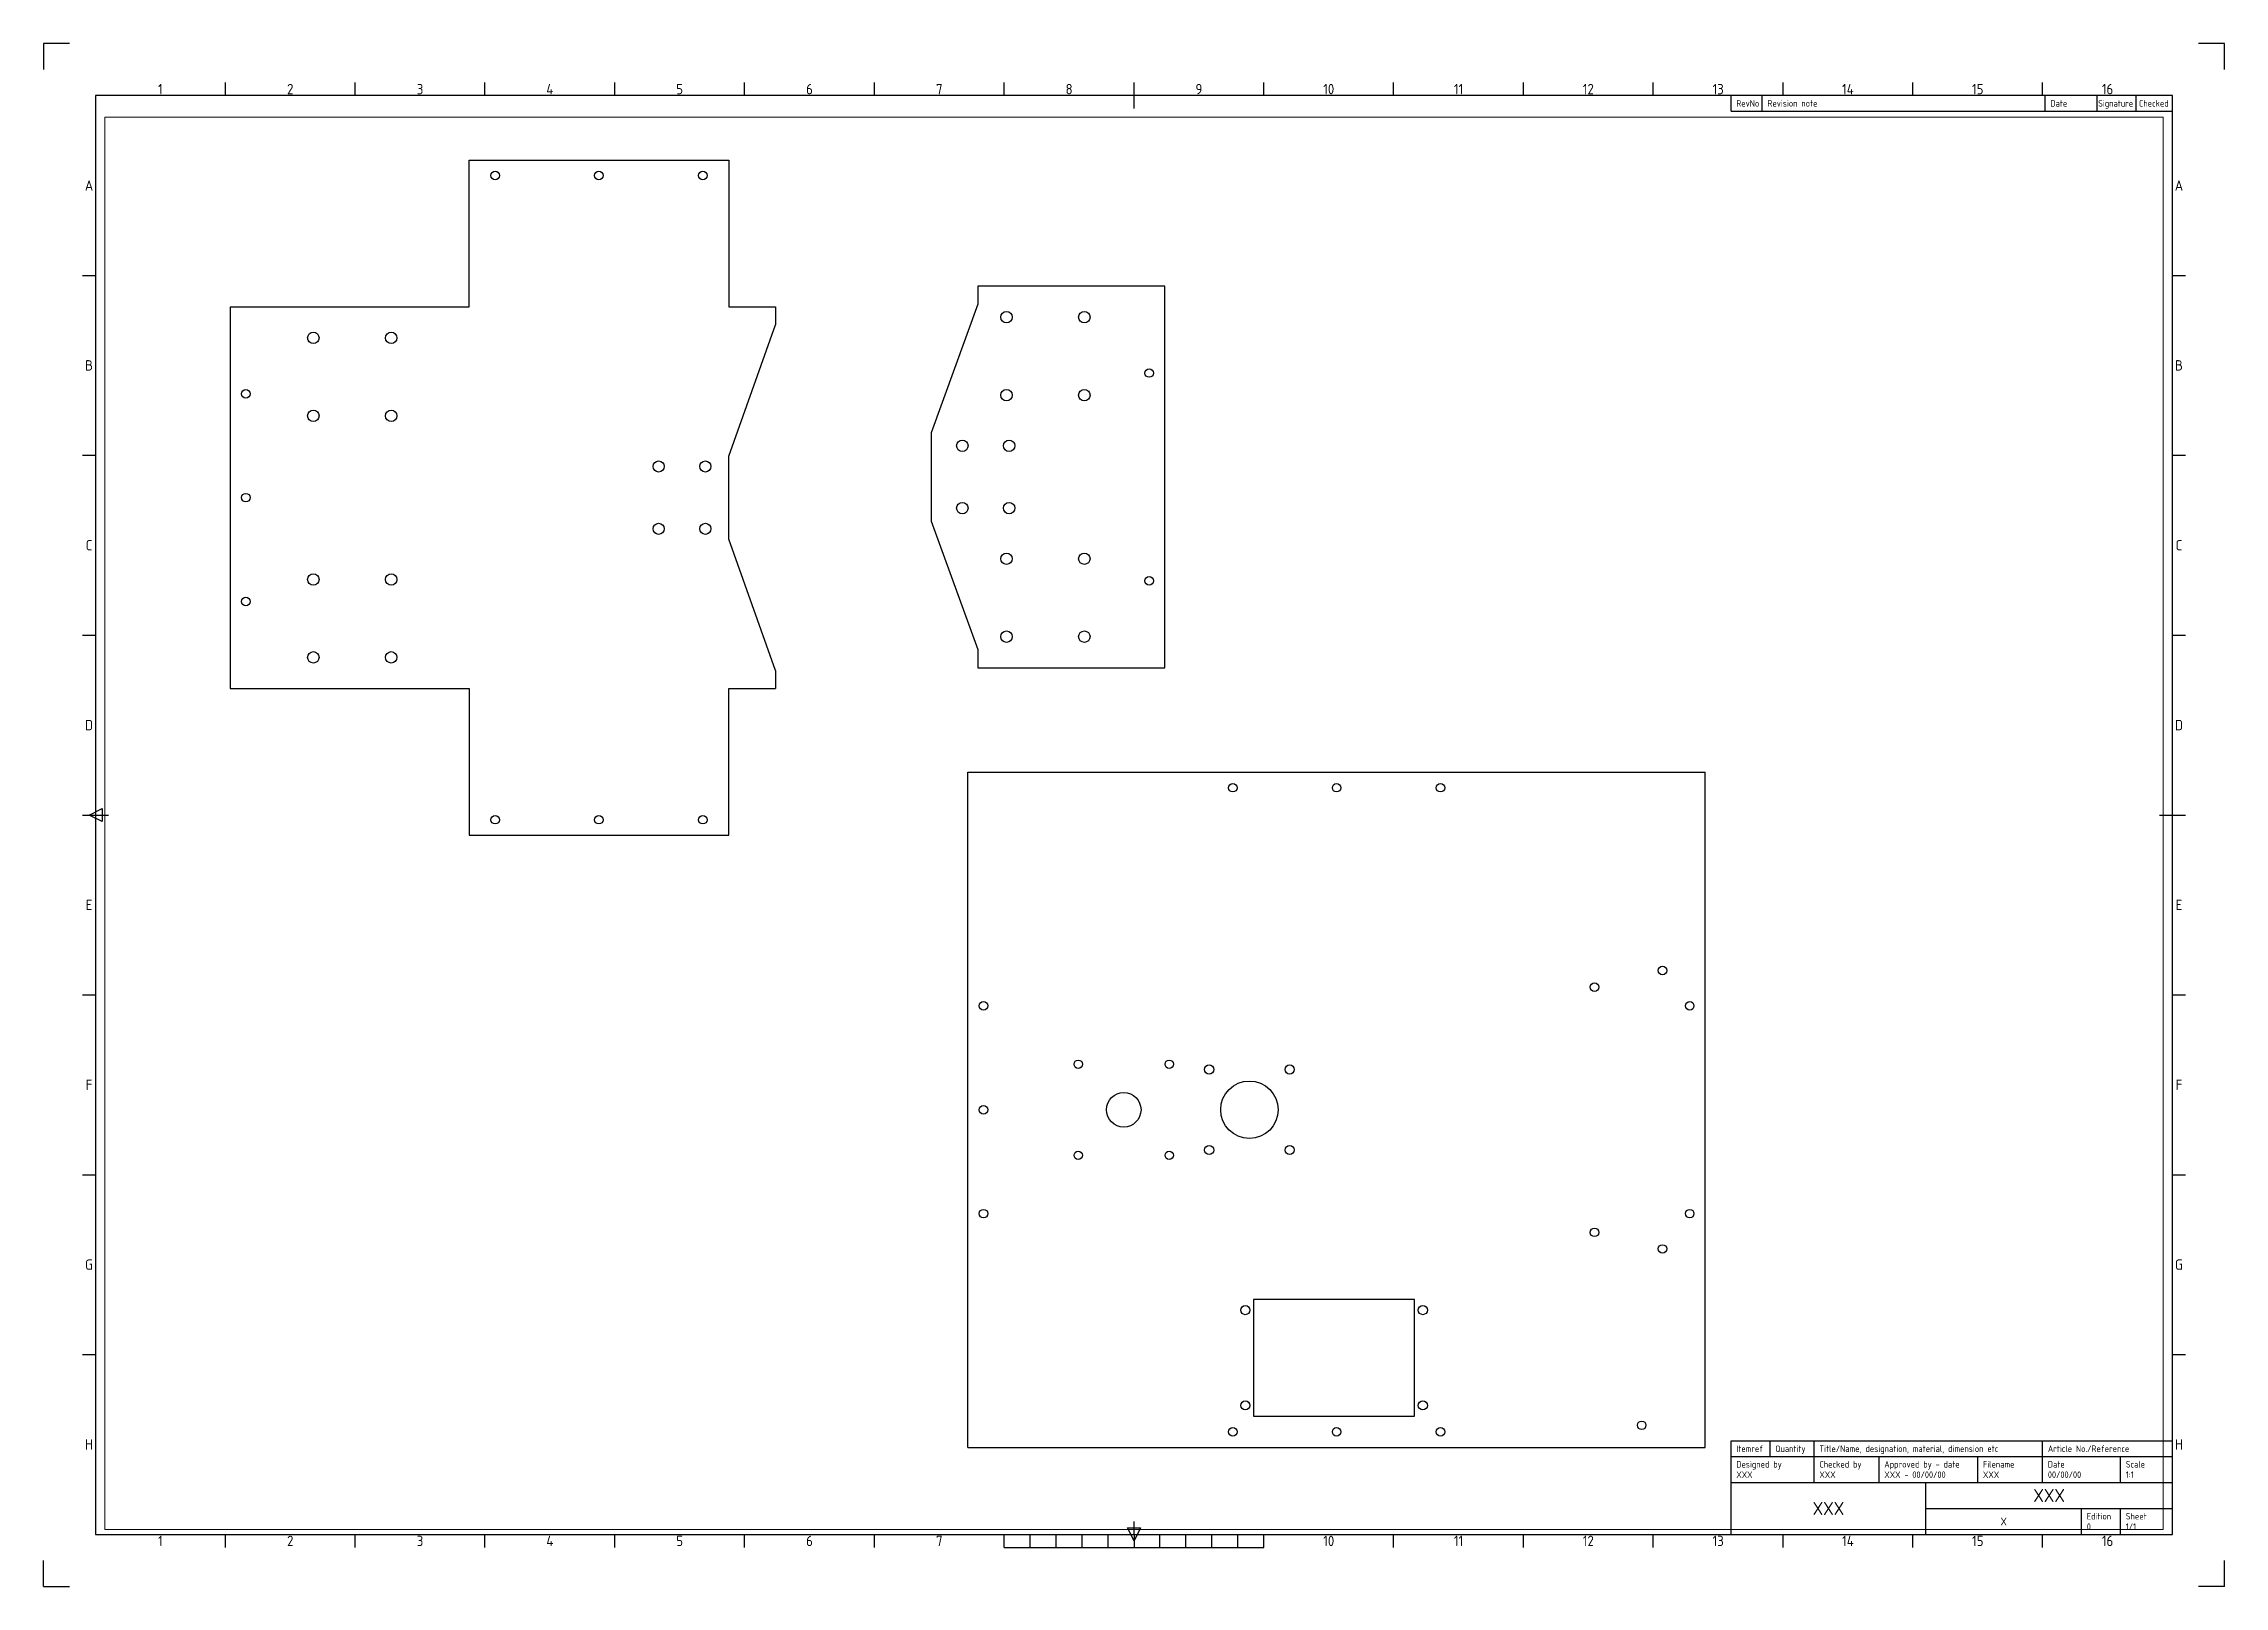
# Paper-space layout 'ISO A1 布局' of a CAD drawing. Header units: millimetres. Extents: x 0 to 840, y 0 to 594.
import ezdxf
from ezdxf.enums import TextEntityAlignment as Align

# ---------------------------------------------------------------- set-up
doc = ezdxf.new("R2010")
doc.units = ezdxf.units.MM
doc.header["$LTSCALE"] = 10
doc.layers.add('标题栏', color=7, linetype='Continuous')
doc.layers.add('视口', color=5, linetype='Continuous')
doc.styles.add('ISO Proportional', font='isocp.shx', dxfattribs={"bigfont": 'gbcbig.shx'})

# ---------------------------------------------------------------- blocks, each defined once
blk = doc.blocks.new('ISO A1 标题栏')
at = {"layer": '标题栏'}
for p, q in [((10, 594), (0, 594)), ((0, 594), (0, 584)), ((840, 594), (830, 594)), ((840, 584), (840, 594)), ((820, 574), (20, 574)), ((20, 574), (20, 20)), ((70, 574), (70, 579)), ((120, 574), (120, 579)), ((170, 574), (170, 579)), ((220, 574), (220, 579)), ((270, 574), (270, 579)), ((320, 574), (320, 579)), ((370, 574), (370, 579)), ((420, 569), (420, 579)), ((470, 574), (470, 579)), ((520, 574), (520, 579)), ((570, 574), (570, 579)), ((620, 574), (620, 579)), ((650, 568), (650, 574)), ((662, 568), (662, 574)), ((670, 574), (670, 579)), ((720, 574), (720, 579)), ((770, 574), (770, 579)), ((771, 568), (771, 574)), ((791, 568), (791, 574)), ((806, 568), (806, 574)), ((820, 20), (820, 574)), ((650, 568), (820, 568)), ((15, 504.75), (20, 504.75)), ((820, 504.75), (825, 504.75)), ((15, 435.5), (20, 435.5)), ((820, 435.5), (825, 435.5)), ((15, 366.25), (20, 366.25)), ((820, 366.25), (825, 366.25)), ((15, 297), (25, 297)), ((17.5, 297), (22.5, 299.5)), ((22.5, 294.5), (17.5, 297)), ((22.5, 299.5), (22.5, 294.5)), ((815, 297), (825, 297)), ((15, 227.75), (20, 227.75)), ((820, 227.75), (825, 227.75)), ((15, 158.5), (20, 158.5)), ((820, 158.5), (825, 158.5)), ((15, 89.25), (20, 89.25)), ((820, 89.25), (825, 89.25)), ((650, 56), (820, 56)), ((650, 50), (650, 56)), ((665, 50), (665, 56)), ((682, 50), (682, 56)), ((770, 50), (770, 56)), ((650, 50), (820, 50)), ((650, 20), (650, 50)), ((682, 40), (682, 50)), ((707, 40), (707, 50)), ((745, 40), (745, 50)), ((770, 40), (770, 50)), ((800, 40), (800, 50)), ((650, 40), (820, 40)), ((725, 20), (725, 40)), ((725, 30), (820, 30)), ((785, 20), (785, 30)), ((800, 20), (800, 30)), ((20, 20), (820, 20)), ((70, 15), (70, 20)), ((120, 15), (120, 20)), ((170, 15), (170, 20)), ((220, 15), (220, 20)), ((270, 15), (270, 20)), ((320, 15), (320, 20)), ((370, 15), (370, 20)), ((380, 15), (380, 20)), ((390, 15), (390, 20)), ((400, 15), (400, 20)), ((410, 15), (410, 20)), ((417.5, 22.5), (422.5, 22.5)), ((420, 17.5), (417.5, 22.5)), ((420, 20), (420, 25)), ((422.5, 22.5), (420, 17.5)), ((420, 20), (420, 15)), ((430, 15), (430, 20)), ((440, 15), (440, 20)), ((450, 15), (450, 20)), ((460, 15), (460, 20)), ((470, 15), (470, 20)), ((520, 15), (520, 20)), ((570, 15), (570, 20)), ((620, 15), (620, 20)), ((670, 15), (670, 20)), ((720, 15), (720, 20)), ((770, 15), (770, 20)), ((0, 0), (0, 10)), ((370, 15), (470, 15)), ((840, 0), (840, 10)), ((0, 0), (10, 0)), ((840, 0), (830, 0))]:
    blk.add_line(p, q, dxfattribs=at)
at = {"layer": '标题栏', "style": 'ISO Proportional'}
for s, p in [('1', (45, 576.5)), ('2', (95, 576.5)), ('3', (145, 576.5)), ('4', (195, 576.5)), ('5', (245, 576.5)), ('6', (295, 576.5)), ('7', (345, 576.5)), ('8', (395, 576.5)), ('9', (445, 576.5)), ('10', (495, 576.5)), ('11', (545, 576.5)), ('12', (595, 576.5)), ('13', (645, 576.5)), ('14', (695, 576.5)), ('15', (745, 576.5)), ('16', (795, 576.5)), ('A', (17.5, 539.375)), ('A', (822.5, 539.375)), ('B', (17.5, 470.125)), ('B', (822.5, 470.125)), ('C', (17.5, 400.875)), ('C', (822.5, 400.875)), ('D', (17.5, 331.625)), ('D', (822.5, 331.625)), ('E', (17.5, 262.375)), ('E', (822.5, 262.375)), ('F', (17.5, 193.125)), ('F', (822.5, 193.125)), ('G', (17.5, 123.875)), ('G', (822.5, 123.875)), ('H', (17.5, 54.625)), ('H', (822.5, 54.625)), ('1', (45, 17.5)), ('2', (95, 17.5)), ('3', (145, 17.5)), ('4', (195, 17.5)), ('5', (245, 17.5)), ('6', (295, 17.5)), ('7', (345, 17.5)), ('10', (495, 17.5)), ('11', (545, 17.5)), ('12', (595, 17.5)), ('13', (645, 17.5)), ('14', (695, 17.5)), ('15', (745, 17.5)), ('16', (795, 17.5))]:
    blk.add_text(s, height=4, dxfattribs=at).set_placement(p, align=Align.MIDDLE)
for s, p in [('RevNo', (652, 571)), ('Revision note', (664, 571)), ('Date', (773, 571)), ('Signature', (791.361, 571)), ('Checked', (807.083, 571)), ('Itemref', (652, 53)), ('Quantity', (667, 53)), ('Title/Name, designation, material, dimension etc', (684, 53)), ('Article No./Reference', (772, 53)), ('Designed by', (652, 47)), ('Checked by', (684, 47)), ('Approved by - date', (709, 47)), ('Filename', (747, 47)), ('Date', (772, 47)), ('Scale', (802, 47)), ('Edition', (787, 27)), ('Sheet', (802, 27))]:
    blk.add_text(s, height=2.5, dxfattribs=at).set_placement(p, align=Align.MIDDLE_LEFT)
at = {"layer": '标题栏', "style": 'ISO Proportional', "flags": 8}
for tag, p in [('DESIGNED_BY', (652, 43)), ('CHECKED_BY', (684, 43)), ('APPROVED_BY_DATE', (709, 43)), ('FILENAME', (747, 43)), ('DATE', (772, 43)), ('SCALE', (802, 43)), ('EDITION', (787, 23)), ('SHEET', (802, 23))]:
    blk.add_attdef(tag, text='', height=2.5, dxfattribs=at).set_placement(p, align=Align.MIDDLE_LEFT)
for tag, height, p in [('TITLE', 5, (772.5, 35)), ('OWNER', 5, (687.5, 30)), ('DRAWING_NUMBER', 3, (755, 25))]:
    blk.add_attdef(tag, text='', height=height, dxfattribs=at).set_placement(p, align=Align.MIDDLE)

psp = doc.layouts.new('ISO A1 布局')

# ---------------------------------------------------------------- linework, layer by layer
at = {"color": 7, "linetype": 'Continuous', "lineweight": 25}
for p, q in [((163.9, 549.19), (263.9, 549.19)), ((163.9, 492.69), (163.9, 549.19)), ((263.9, 549.19), (263.9, 492.69)), ((359.88, 500.67), (359.88, 493.67)), ((431.88, 500.67), (359.88, 500.67)), ((431.88, 353.67), (431.88, 500.67)), ((71.9, 492.69), (163.9, 492.69)), ((71.9, 492.69), (71.9, 345.69)), ((263.9, 492.69), (281.9, 492.69)), ((281.9, 492.69), (281.9, 485.69)), ((359.88, 493.67), (341.88, 444.17)), ((263.9, 435.19), (281.9, 485.69)), ((341.88, 444.17), (341.88, 410.17)), ((263.9, 403.19), (263.9, 435.19)), ((341.88, 410.17), (359.88, 360.67)), ((281.9, 352.69), (263.9, 403.19)), ((359.88, 360.67), (359.88, 353.67)), ((359.88, 353.67), (431.88, 353.67)), ((71.9, 345.69), (163.9, 345.69)), ((163.9, 345.69), (163.9, 289.19)), ((263.9, 289.19), (263.9, 345.69)), ((263.9, 345.69), (281.9, 345.69)), ((281.9, 352.69), (281.9, 345.69)), ((356.05, 53.51), (356.05, 313.51)), ((356.05, 313.51), (640.05, 313.51)), ((640.05, 53.51), (640.05, 313.51)), ((163.9, 289.19), (263.9, 289.19)), ((528.05, 110.51), (466.05, 110.51)), ((466.05, 110.51), (466.05, 65.51)), ((528.05, 65.51), (528.05, 110.51)), ((466.05, 65.51), (528.05, 65.51)), ((356.05, 53.51), (640.05, 53.51))]:
    psp.add_line(p, q, dxfattribs=at)
for centre, radius in [((173.9, 543.19), 1.65), ((213.9, 543.19), 1.65), ((253.9, 543.19), 1.65), ((370.88, 488.67), 2.2), ((400.88, 488.67), 2.2), ((103.9, 480.69), 2.2), ((133.9, 480.69), 2.2), ((425.88, 467.17), 1.65), ((77.9, 459.19), 1.65), ((370.88, 458.67), 2.2), ((400.88, 458.67), 2.2), ((103.9, 450.69), 2.2), ((133.9, 450.69), 2.2), ((353.88, 439.17), 2.2), ((371.88, 439.17), 2.2), ((236.9, 431.19), 2.15), ((254.9, 431.19), 2.15), ((77.9, 419.19), 1.65), ((353.88, 415.17), 2.2), ((371.88, 415.17), 2.2), ((236.9, 407.19), 2.15), ((254.9, 407.19), 2.15), ((370.88, 395.67), 2.2), ((400.88, 395.67), 2.2), ((103.9, 387.69), 2.2), ((133.9, 387.69), 2.2), ((425.88, 387.17), 1.65), ((77.9, 379.19), 1.65), ((370.88, 365.67), 2.2), ((400.88, 365.67), 2.2), ((103.9, 357.69), 2.2), ((133.9, 357.69), 2.2), ((458.05, 307.51), 1.65), ((498.05, 307.51), 1.65), ((538.05, 307.51), 1.65), ((173.9, 295.19), 1.65), ((213.9, 295.19), 1.65), ((253.9, 295.19), 1.65), ((623.6, 237.11), 1.65), ((597.37, 230.71), 1.65), ((362.05, 223.51), 1.65), ((634.05, 223.51), 1.65), ((398.51, 201.05), 1.6), ((433.58, 201.05), 1.6), ((448.95, 199.01), 1.75), ((464.45, 183.51), 11.05), ((479.95, 199.01), 1.75), ((362.05, 183.51), 1.65), ((416.05, 183.51), 6.65), ((448.95, 168.01), 1.75), ((479.95, 168.01), 1.75), ((398.51, 165.97), 1.6), ((433.58, 165.97), 1.6), ((362.05, 143.51), 1.65), ((634.05, 143.51), 1.65), ((597.37, 136.31), 1.65), ((623.6, 129.91), 1.65), ((462.85, 106.36), 1.75), ((531.25, 106.36), 1.75), ((462.85, 69.66), 1.75), ((531.25, 69.66), 1.75), ((458.05, 59.51), 1.65), ((498.05, 59.51), 1.65), ((538.05, 59.51), 1.65), ((615.55, 62.01), 1.65)]:
    psp.add_circle(centre, radius, dxfattribs=at)

# ---------------------------------------------------------------- block references
at = {"layer": '标题栏'}
ref = psp.add_blockref('ISO A1 标题栏', (0, 0), dxfattribs=at)
ref.add_attrib('CHECKED_BY', 'XXX', dxfattribs={"height": 2.5, "style": 'ISO Proportional'}).set_placement((684, 43), align=Align.MIDDLE_LEFT)
ref.add_attrib('OWNER', 'XXX', dxfattribs={"height": 5, "style": 'ISO Proportional'}).set_placement((687.5, 30), align=Align.MIDDLE)
ref.add_attrib('DESIGNED_BY', 'XXX', dxfattribs={"height": 2.5, "style": 'ISO Proportional'}).set_placement((652, 43), align=Align.MIDDLE_LEFT)
ref.add_attrib('FILENAME', 'XXX', dxfattribs={"height": 2.5, "style": 'ISO Proportional'}).set_placement((747, 43), align=Align.MIDDLE_LEFT)
ref.add_attrib('DRAWING_NUMBER', 'X', dxfattribs={"height": 3, "style": 'ISO Proportional'}).set_placement((755, 25), align=Align.MIDDLE)
ref.add_attrib('APPROVED_BY_DATE', 'XXX - 00/00/00', dxfattribs={"height": 2.5, "style": 'ISO Proportional'}).set_placement((709, 43), align=Align.MIDDLE_LEFT)
ref.add_attrib('TITLE', 'XXX', dxfattribs={"height": 5, "style": 'ISO Proportional'}).set_placement((772.5, 35), align=Align.MIDDLE)
ref.add_attrib('DATE', '00/00/00', dxfattribs={"height": 2.5, "style": 'ISO Proportional'}).set_placement((772, 43), align=Align.MIDDLE_LEFT)
ref.add_attrib('EDITION', '0', dxfattribs={"height": 2.5, "style": 'ISO Proportional'}).set_placement((787, 23), align=Align.MIDDLE_LEFT)
ref.add_attrib('SHEET', '1/1', dxfattribs={"height": 2.5, "style": 'ISO Proportional'}).set_placement((802, 23), align=Align.MIDDLE_LEFT)
ref.add_attrib('SCALE', '1:1', dxfattribs={"height": 2.5, "style": 'ISO Proportional'}).set_placement((802, 43), align=Align.MIDDLE_LEFT)

# ---------------------------------------------------------------- viewports
at = {"layer": '视口'}
psp.add_viewport(center=(420.05, 293.84), size=(792.85, 543.8077), view_center_point=(15035.42, 8654.97), view_height=27190.3838, dxfattribs=at)

doc.saveas('drawing.dxf')
